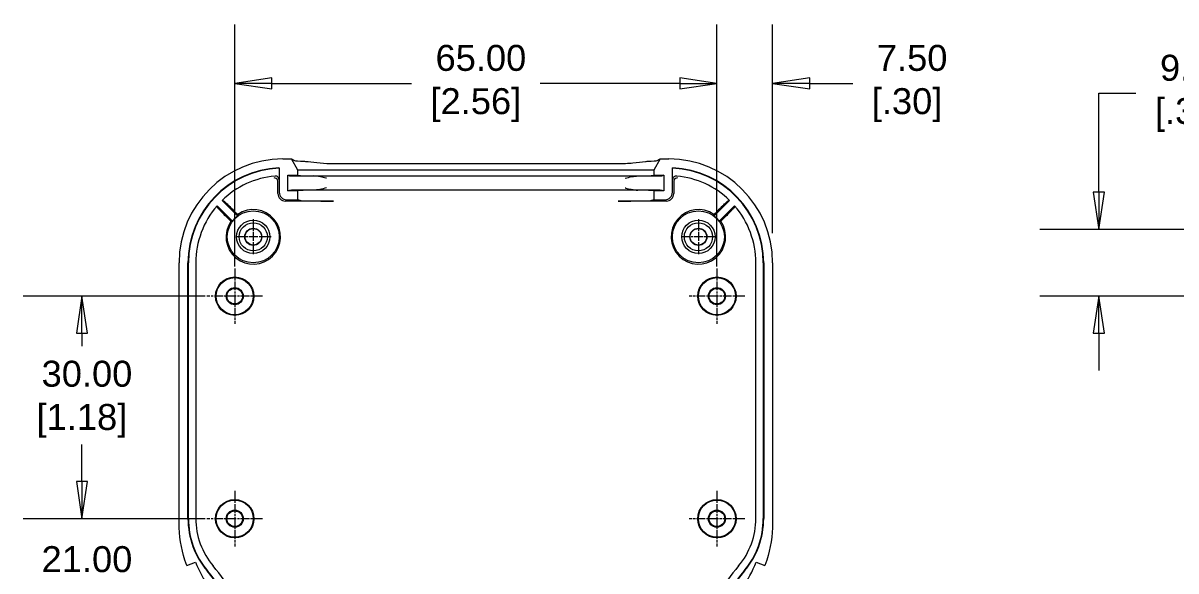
# Model space of a CAD drawing. Header units: millimetres. Extents: x 23 to 674, y 24 to 517.
# Drawn here: x 174.9 to 330.3, y 159.5 to 233.4 of the extents above; entities that cross this region are included whole.
import ezdxf

# ---------------------------------------------------------------- set-up
doc = ezdxf.new("R2010")
doc.units = ezdxf.units.MM
doc.header["$LTSCALE"] = 2.5
doc.linetypes.add('CHAIN', pattern=[0.7087, 0.4724, -0.0591, 0.1181, -0.0591])
for name, color, linetype, lineweight in [('Center Mark (ANSI)', 7, 'Continuous', 9), ('Dimension (ANSI)', 7, 'Continuous', 9), ('Visible (ANSI)', 7, 'Continuous', 9)]:
    doc.layers.add(name, color=color, linetype=linetype, lineweight=lineweight)
doc.styles.add('Small Dimension Text', font='arial.ttf')
doc.dimstyles.new('Small Dimensions', dxfattribs={"dimscale": 2.5, "dimtxt": 1.4, "dimasz": 2, "dimexe": 3.175, "dimexo": 1.6002, "dimgap": 0.8, "dimtad": 0, "dimtih": 1, "dimtoh": 1, "dimrnd": 1e-08, "dimzin": 4, "dimdsep": 46, "dimtxsty": 'Small Dimension Text', "dimblk": 'Filled-1', "dimcen": 0.09, "dimdle": 10, "dimclrd": 256, "dimclre": 256, "dimclrt": 256, "dimadec": 1, "dimazin": 0, "dimtfac": 2.177143, "dimtofl": 0, "dimtmove": 0, "dimatfit": 3, "dimfxl": 1, "dimtolj": 1, "dimtzin": 0, "dimlwd": -1, "dimlwe": -1, "dimarcsym": 0})
doc.dimstyles.new('Small Dimensions-04', dxfattribs={"dimscale": 2.5, "dimtxt": 1.4, "dimasz": 2, "dimexe": 3.175, "dimexo": 1.6002, "dimgap": 0.8, "dimtad": 0, "dimtih": 1, "dimtoh": 1, "dimrnd": 1e-08, "dimzin": 4, "dimdsep": 46, "dimtxsty": 'Small Dimension Text', "dimblk": 'Filled-1', "dimcen": 0.09, "dimdle": 10, "dimclrd": 256, "dimclre": 256, "dimclrt": 256, "dimadec": 1, "dimazin": 0, "dimtfac": 2.177143, "dimtofl": 0, "dimtmove": 0, "dimatfit": 3, "dimfxl": 1, "dimtolj": 1, "dimtzin": 0, "dimlwd": -1, "dimlwe": -1, "dimarcsym": 0})

# ---------------------------------------------------------------- blocks, each defined once
blk = doc.blocks.new('Filled-1')
at = {"color": 0}
for p, q in [((0, 0), (-1, 0.15)), ((-1, 0.15), (-1, -0.15)), ((-1, 0), (0, 0)), ((-1, -0.15), (0, 0))]:
    blk.add_line(p, q, dxfattribs=at)
at = {"color": 0, "flags": 128}
blk.add_lwpolyline([(-1, -0.15), (0, 0), (-1, 0.15), (-1, -0.15)], dxfattribs=at)
at = {"color": 0}
blk.add_solid([(-1, -0.15), (0, 0), (-1, 0.15), (-1, -0.15)], dxfattribs=at)
blk = doc.blocks.new('*D24')
at = {"layer": 'Defpoints', "color": 0, "transparency": 16777216}
for p in [(319.9, 205.58), (364.12, 205.58), (349.12, 196.58)]:
    blk.add_point(p, dxfattribs=at)
at = {"layer": 'Dimension (ANSI)', "transparency": 16777216}
for p, q in [((319.9, 210.58), (319.9, 223.93)), ((319.9, 223.93), (324.9, 223.93)), ((360.12, 205.58), (311.96, 205.58)), ((345.12, 196.58), (311.96, 196.58)), ((319.9, 191.58), (319.9, 186.58))]:
    blk.add_line(p, q, dxfattribs=at)
at = {"layer": 'Dimension (ANSI)', "transparency": 16777216, "xscale": 5, "yscale": 5, "zscale": 5}
for p, rotation in [((319.9, 205.58), 270), ((319.9, 196.58), 90)]:
    blk.add_blockref('Filled-1', p, dxfattribs=dict(at, rotation=rotation))
at = {"layer": 'Dimension (ANSI)', "transparency": 16777216, "insert": (332.22, 223.93), "char_height": 3.5, "attachment_point": 5, "style": 'Small Dimension Text'}
blk.add_mtext('\\A1; 9.00\\P[.35]', dxfattribs=at)
blk = doc.blocks.new('*D28')
at = {"layer": 'Defpoints', "color": 0, "transparency": 16777216}
for p in [(203.42, 166.58), (182.82, 145.58), (213.42, 145.58)]:
    blk.add_point(p, dxfattribs=at)
at = {"layer": 'Dimension (ANSI)', "transparency": 16777216}
for p, q in [((182.82, 171.58), (182.82, 176.58)), ((199.42, 166.58), (174.88, 166.58)), ((209.42, 145.58), (174.88, 145.58)), ((182.82, 140.58), (182.82, 135.58))]:
    blk.add_line(p, q, dxfattribs=at)
at = {"layer": 'Dimension (ANSI)', "transparency": 16777216, "xscale": 5, "yscale": 5, "zscale": 5}
for p, rotation in [((182.82, 166.58), 270), ((182.82, 145.58), 90)]:
    blk.add_blockref('Filled-1', p, dxfattribs=dict(at, rotation=rotation))
at = {"layer": 'Dimension (ANSI)', "transparency": 16777216, "insert": (182.82, 157.68), "char_height": 3.5, "attachment_point": 5, "style": 'Small Dimension Text'}
blk.add_mtext('\\A1; 21.00\\P[.83]', dxfattribs=at)
blk = doc.blocks.new('*D30')
at = {"layer": 'Defpoints', "color": 0, "transparency": 16777216}
for p in [(203.42, 196.58), (182.82, 166.58), (203.42, 166.58)]:
    blk.add_point(p, dxfattribs=at)
at = {"layer": 'Dimension (ANSI)', "transparency": 16777216}
for p, q in [((199.42, 196.58), (174.88, 196.58)), ((182.82, 191.58), (182.82, 189.84)), ((182.82, 171.58), (182.82, 175.51)), ((199.42, 166.58), (174.88, 166.58))]:
    blk.add_line(p, q, dxfattribs=at)
at = {"layer": 'Dimension (ANSI)', "transparency": 16777216, "xscale": 5, "yscale": 5, "zscale": 5}
for p, rotation in [((182.82, 196.58), 90), ((182.82, 166.58), 270)]:
    blk.add_blockref('Filled-1', p, dxfattribs=dict(at, rotation=rotation))
at = {"layer": 'Dimension (ANSI)', "transparency": 16777216, "insert": (182.82, 182.68), "char_height": 3.5, "attachment_point": 5, "style": 'Small Dimension Text'}
blk.add_mtext('\\A1; 30.00\\P[1.18]', dxfattribs=at)
blk = doc.blocks.new('*D31')
at = {"layer": 'Defpoints', "color": 0, "transparency": 16777216}
for p in [(268.42, 225.26), (203.42, 196.58), (268.42, 196.58)]:
    blk.add_point(p, dxfattribs=at)
at = {"layer": 'Dimension (ANSI)', "transparency": 16777216}
for p, q in [((203.42, 200.58), (203.42, 233.2)), ((268.42, 200.58), (268.42, 233.2)), ((208.42, 225.26), (227.24, 225.26)), ((263.42, 225.26), (244.6, 225.26))]:
    blk.add_line(p, q, dxfattribs=at)
at = {"layer": 'Dimension (ANSI)', "transparency": 16777216, "xscale": 5, "yscale": 5, "zscale": 5, "rotation": 180}
blk.add_blockref('Filled-1', (203.42, 225.26), dxfattribs=at)
at = {"layer": 'Dimension (ANSI)', "transparency": 16777216, "xscale": 5, "yscale": 5, "zscale": 5}
blk.add_blockref('Filled-1', (268.42, 225.26), dxfattribs=at)
at = {"layer": 'Dimension (ANSI)', "transparency": 16777216, "insert": (235.92, 225.26), "char_height": 3.5, "attachment_point": 5, "style": 'Small Dimension Text'}
blk.add_mtext('\\A1; 65.00\\P[2.56]', dxfattribs=at)
blk = doc.blocks.new('*D32')
at = {"layer": 'Defpoints', "color": 0, "transparency": 16777216}
for p in [(268.42, 225.26), (275.92, 201.09), (268.42, 200.33)]:
    blk.add_point(p, dxfattribs=at)
at = {"layer": 'Dimension (ANSI)', "transparency": 16777216}
for p, q in [((268.42, 204.33), (268.42, 233.2)), ((275.92, 205.09), (275.92, 233.2)), ((263.42, 225.26), (258.42, 225.26)), ((280.92, 225.26), (286.73, 225.26))]:
    blk.add_line(p, q, dxfattribs=at)
at = {"layer": 'Dimension (ANSI)', "transparency": 16777216, "xscale": 5, "yscale": 5, "zscale": 5}
blk.add_blockref('Filled-1', (268.42, 225.26), dxfattribs=at)
at = {"layer": 'Dimension (ANSI)', "transparency": 16777216, "xscale": 5, "yscale": 5, "zscale": 5, "rotation": 180}
blk.add_blockref('Filled-1', (275.92, 225.26), dxfattribs=at)
at = {"layer": 'Dimension (ANSI)', "transparency": 16777216, "insert": (294.05, 225.26), "char_height": 3.5, "attachment_point": 5, "style": 'Small Dimension Text'}
blk.add_mtext('\\A1; 7.50\\P[.30]', dxfattribs=at)

msp = doc.modelspace()

# ---------------------------------------------------------------- linework, layer by layer
at = {"layer": 'Center Mark (ANSI)', "linetype": 'CHAIN'}
for p, q in [((205.9175, 206.9797), (205.9175, 202.1797)), ((265.9175, 206.9797), (265.9175, 202.1797)), ((208.3175, 204.5797), (203.5175, 204.5797)), ((268.3175, 204.5797), (263.5175, 204.5797)), ((203.4175, 200.3297), (203.4175, 192.8297)), ((268.4175, 200.3297), (268.4175, 192.8297)), ((207.1675, 196.5797), (199.6675, 196.5797)), ((272.1675, 196.5797), (264.6675, 196.5797)), ((203.4175, 170.3297), (203.4175, 162.8297)), ((268.4175, 170.3297), (268.4175, 162.8297)), ((207.1675, 166.5797), (199.6675, 166.5797)), ((272.1675, 166.5797), (264.6675, 166.5797))]:
    msp.add_line(p, q, dxfattribs=at)
at = {"layer": 'Visible (ANSI)'}
for p, q in [((209.9089, 215.0797), (211.0503, 215.0797)), ((211.9175, 213.5797), (211.0503, 215.0797)), ((211.0503, 215.0797), (211.4876, 214.8693)), ((260.7847, 215.0797), (259.9175, 213.5797)), ((260.3473, 214.8693), (260.7847, 215.0797)), ((260.7847, 215.0797), (261.926, 215.0797)), ((209.3751, 213.8682), (209.4175, 213.87)), ((209.3773, 213.8158), (209.3913, 213.8164)), ((209.4175, 213.87), (209.3913, 213.8164)), ((209.3913, 213.8164), (209.3913, 212.2804)), ((209.4175, 213.87), (209.4175, 210.5795)), ((212.2312, 213.5797), (211.9175, 213.5797)), ((211.9175, 212.8797), (211.9175, 213.5797)), ((216.725, 213.5797), (212.2312, 213.5797)), ((216.725, 214.446), (255.11, 214.446)), ((255.11, 213.5797), (216.725, 213.5797)), ((259.6038, 213.5797), (255.11, 213.5797)), ((259.9175, 213.5797), (259.6038, 213.5797)), ((259.9175, 213.5797), (259.9175, 212.8797)), ((262.4437, 213.8164), (262.4175, 213.87)), ((262.4175, 213.87), (262.4598, 213.8682)), ((262.4175, 210.5795), (262.4175, 213.87)), ((262.4437, 213.8164), (262.4576, 213.8158)), ((262.4437, 212.2804), (262.4437, 213.8164)), ((210.5675, 210.7797), (210.5675, 212.8797)), ((210.5675, 212.8797), (211.9175, 212.8797)), ((210.5675, 212.8797), (210.8023, 212.821)), ((211.9175, 212.8797), (212.2312, 212.8274)), ((216.725, 212.7902), (255.11, 212.7902)), ((259.6038, 212.8274), (259.9175, 212.8797)), ((259.9175, 212.8797), (261.2675, 212.8797)), ((261.2675, 212.8797), (261.0327, 212.821)), ((261.2675, 212.8797), (261.2675, 210.7797)), ((209.2386, 210.4006), (209.2386, 210.5661)), ((210.5675, 210.7797), (210.8023, 210.8383)), ((211.9175, 210.7797), (210.5675, 210.7797)), ((212.2312, 210.8319), (211.9175, 210.7797)), ((211.9175, 209.5797), (211.9175, 210.7797)), ((255.11, 210.8691), (216.725, 210.8691)), ((259.9175, 210.7797), (259.6038, 210.8319)), ((261.2675, 210.7797), (259.9175, 210.7797)), ((259.9175, 210.7797), (259.9175, 209.5797)), ((261.2675, 210.7797), (261.0327, 210.8383)), ((262.5964, 210.5661), (262.5964, 210.4006)), ((201.0291, 208.761), (203.0982, 206.6918)), ((203.8053, 207.3989), (201.7149, 209.4894)), ((216.725, 209.4008), (210.2384, 209.4008)), ((210.4173, 209.5797), (211.9175, 209.5797)), ((212.2312, 209.4752), (211.9175, 209.5797)), ((261.5965, 209.4008), (255.11, 209.4008)), ((259.9175, 209.5797), (259.6038, 209.4752)), ((259.9175, 209.5797), (261.4176, 209.5797)), ((268.0296, 207.3989), (270.1201, 209.4894)), ((270.8059, 208.761), (268.7367, 206.6918)), ((202.8983, 206.6757), (202.5186, 207.0554)), ((203.4073, 208.013), (203.8214, 207.5988)), ((268.0135, 207.5988), (268.4277, 208.013)), ((269.3163, 207.0554), (268.9366, 206.6757)), ((195.9175, 165.9709), (195.9175, 201.0882)), ((197.1175, 166.606), (197.1175, 201.0797)), ((197.1699, 166.606), (197.1699, 201.0797)), ((198.1699, 201.0797), (198.1699, 166.606)), ((273.6651, 166.606), (273.6651, 201.0797)), ((274.6651, 201.0797), (274.6651, 166.606)), ((274.7175, 201.0797), (274.7175, 166.606)), ((275.9175, 201.0882), (275.9175, 165.9709)), ((196.9637, 160.2818), (198.1397, 160.7079)), ((273.6953, 160.7079), (274.8712, 160.2818))]:
    msp.add_line(p, q, dxfattribs=at)
for centre, radius in [((205.9175, 204.5797), 3.5), ((205.9175, 204.5797), 2.25), ((265.9175, 204.5797), 3.5), ((265.9175, 204.5797), 2.25), ((205.9175, 204.5797), 1.8953), ((205.9175, 204.5797), 1.15), ((205.9175, 204.5797), 1.1103), ((265.9175, 204.5797), 1.8953), ((265.9175, 204.5797), 1.15), ((265.9175, 204.5797), 1.1103), ((203.4175, 196.5797), 2.5873), ((203.4175, 196.5797), 2.5), ((268.4175, 196.5797), 2.5873), ((268.4175, 196.5797), 2.5), ((203.4175, 196.5797), 1.15), ((203.4175, 196.5797), 1.054), ((268.4175, 196.5797), 1.15), ((268.4175, 196.5797), 1.054), ((203.4175, 166.5797), 2.5873), ((203.4175, 166.5797), 2.5), ((268.4175, 166.5797), 2.5873), ((268.4175, 166.5797), 2.5), ((203.4175, 166.5797), 1.15), ((203.4175, 166.5797), 1.054), ((268.4175, 166.5797), 1.15), ((268.4175, 166.5797), 1.054)]:
    msp.add_circle(centre, radius, dxfattribs=at)
for centre, radius, start, end in [((209.9175, 201.0797), 12.8, 92.428515, 180), ((209.9175, 201.0797), 12.7476, 92.428515, 180), ((261.9175, 201.0797), 12.7476, 0, 87.571486), ((261.9175, 201.0797), 12.8, 0, 87.571486), ((209.9175, 201.0797), 11.7476, 95.23338, 134.285728), ((261.9175, 201.0797), 11.7476, 45.714272, 84.76662), ((209.9175, 201.0797), 11.7476, 139.166643, 180), ((205.9175, 204.5797), 3.6754, 145.229627, 124.770373), ((265.9175, 204.5797), 3.6754, 55.229627, 34.770373), ((261.9175, 201.0797), 11.7476, 0, 40.833357), ((205.9175, 204.5797), 3.5227, 126.840057, 143.159943), ((265.9175, 204.5797), 3.5227, 36.840057, 53.159943), ((208.1175, 166.606), 11, 180, 220.007264), ((208.1175, 166.606), 10.9476, 180, 220.007264), ((208.1175, 166.606), 9.9476, 180, 220.007264), ((263.7175, 166.606), 9.9476, 319.992738, 0), ((263.7175, 166.606), 10.9476, 319.992738, 0), ((263.7175, 166.606), 11, 319.992738, 0), ((211.8273, 165.928), 14.6492, 200.875647, 216.318772), ((175.7343, 139.4262), 32.3302, 22.949474, 40.007264), ((296.1007, 139.4262), 32.3302, 139.992738, 157.050524), ((260.0077, 165.928), 14.6492, 323.681228, 339.124353), ((175.7343, 139.4262), 31.2778, 353.345189, 40.007264), ((175.7343, 139.4262), 31.3302, 353.345189, 40.007264), ((296.1007, 139.4262), 31.3302, 139.992738, 186.654808), ((296.1007, 139.4262), 31.2778, 139.992738, 186.654808)]:
    msp.add_arc(centre, radius, start, end, dxfattribs=at)
for centre, major_axis, ratio, start_param, end_param in [((209.926, 201.0711), (-9.9116, 9.9116), 0.99878277, 5.49839613, 7.06797448), ((216.725, 214.8826), (-5.2512, 0), 0.03492787, 0.07248451, 0.73713522), ((255.11, 214.8826), (-5.2512, 0), 0.03492787, 2.40445744, 3.06910815), ((261.9089, 201.0711), (9.9116, 9.9116), 0.99878277, 5.49839613, 7.06797448), ((215.7993, 212.8225), (5, 0), 0.00872687, 3.17649925, 4.3657609), ((216.725, 212.8295), (4.5, 0), 0.00872687, 3.19395253, 4.71238898), ((255.11, 212.8295), (4.5, 0), 0.00872687, 4.71238898, 6.23082543), ((256.0357, 212.8225), (5, 0), 0.00872687, 5.05901707, 6.24827871), ((210.2387, 210.4009), (-0.7073, -0.7073), 0.99969546, 5.49793944, 7.06843118), ((210.4176, 210.5798), (-0.7073, -0.7073), 0.99969546, 5.49793944, 7.06843118), ((215.7993, 210.8368), (-5, 0), 0.00872687, 5.05901707, 6.24827871), ((216.725, 210.8298), (-4.5, 0), 0.00872687, 4.71238898, 6.23082543), ((255.11, 210.8298), (-4.5, 0), 0.00872687, 3.19395253, 4.71238898), ((256.0357, 210.8368), (-5, 0), 0.00872687, 3.17649925, 4.3657609), ((261.4173, 210.5798), (0.7073, -0.7073), 0.99969546, 5.49793944, 7.06843118), ((261.5962, 210.4009), (0.7073, -0.7073), 0.99969546, 5.49793944, 7.06843118), ((216.725, 209.4793), (4.5, 0), 0.01745506, 3.19395253, 4.71238898), ((255.11, 209.4793), (4.5, 0), 0.01745506, 4.71238898, 6.23082543)]:
    msp.add_ellipse(centre, major_axis=major_axis, ratio=ratio, start_param=start_param, end_param=end_param, dxfattribs=at)
for points, knots in [([(212.837, 214.7593), (212.9906, 214.7534), (213.1569, 214.7394), (213.7777, 214.6764), (214.3324, 214.5989), (215.5146, 214.4821), (216.1424, 214.446), (216.725, 214.446)], [-0.413884446, -0.413884446, -0.413884446, -0.413884446, -0.349527762, -0.349527762, -0.174763881, -0.174763881, 0, 0, 0, 0]), ([(255.11, 214.446), (255.75, 214.446), (256.4367, 214.4901), (257.7122, 214.6241), (258.3017, 214.7099), (258.8457, 214.7516), (258.9229, 214.7564), (258.9979, 214.7593)], [0, 0, 0, 0, 0.19202593, 0.19202593, 0.38405186, 0.38405186, 0.416072156, 0.416072156, 0.416072156, 0.416072156]), ([(209.2487, 211.9796), (209.2502, 212.066), (209.2312, 212.1514), (209.1522, 212.3151), (209.0893, 212.388), (208.9226, 212.5012), (208.8213, 212.5294), (208.7226, 212.5268), (208.7215, 212.5268), (208.7205, 212.5267)], [0, 0, 0, 0, 0.036509733, 0.036509733, 0.077477502, 0.077477502, 0.125218845, 0.125218845, 0.125719102, 0.125719102, 0.125719102, 0.125719102]), ([(209.3913, 212.2804), (209.3913, 212.3456), (209.3786, 212.4101), (209.3291, 212.5306), (209.2928, 212.5855), (209.2014, 212.6781), (209.147, 212.715), (209.0493, 212.7566), (209.0096, 212.768), (208.9282, 212.7807), (208.8869, 212.7821), (208.8459, 212.7783)], [0, 0, 0, 0, 0.0195526703, 0.0195526703, 0.0390882353, 0.0390882353, 0.0586095361, 0.0586095361, 0.0709577779, 0.0709577779, 0.083307441, 0.083307441, 0.083307441, 0.083307441]), ([(209.2386, 210.5661), (209.2386, 210.8137), (209.2396, 211.1051), (209.2429, 211.5604), (209.2457, 211.8049), (209.2487, 211.9796)], [0.889640228, 0.889640228, 0.889640228, 0.889640228, 0.963924236, 0.963924236, 1.037419491, 1.037419491, 1.037419491, 1.037419491]), ([(215.7993, 212.4815), (215.7959, 212.4823), (215.7926, 212.4831), (215.7591, 212.4913), (215.729, 212.4987), (215.4555, 212.5655), (215.2121, 212.6241), (214.6356, 212.7409), (214.3449, 212.7807), (214.1006, 212.7815)], [-0.141679927, -0.141679927, -0.141679927, -0.141679927, -0.140913127, -0.140913127, -0.133969034, -0.133969034, -0.077929581, -0.077929581, 0, 0, 0, 0]), ([(256.0357, 212.4815), (256.039, 212.4823), (256.0423, 212.4831), (256.3548, 212.5596), (256.6636, 212.6356), (257.2609, 212.7491), (257.5166, 212.7808), (257.7343, 212.7815)], [-0.142391949, -0.142391949, -0.142391949, -0.142391949, -0.141617266, -0.141617266, -0.069438171, -0.069438171, 0, 0, 0, 0]), ([(262.989, 212.7783), (262.9242, 212.7842), (262.8588, 212.7775), (262.7344, 212.7392), (262.6766, 212.7082), (262.576, 212.6256), (262.5343, 212.5749), (262.4839, 212.4813), (262.4689, 212.4427), (262.4488, 212.3627), (262.4437, 212.3216), (262.4437, 212.2804)], [0, 0, 0, 0, 0.0195266602, 0.0195266602, 0.0390440741, 0.0390440741, 0.0585653256, 0.0585653256, 0.0709344475, 0.0709344475, 0.0833059831, 0.0833059831, 0.0833059831, 0.0833059831]), ([(263.1144, 212.5267), (263.1134, 212.5268), (263.1124, 212.5268), (263.0137, 212.5294), (262.9123, 212.5012), (262.7457, 212.388), (262.6827, 212.3151), (262.6038, 212.1514), (262.5847, 212.066), (262.5862, 211.9796)], [-0.000696907, -0.000696907, -0.000696907, -0.000696907, 0, 0, 0.066508405, 0.066508405, 0.123580554, 0.123580554, 0.174442217, 0.174442217, 0.174442217, 0.174442217]), ([(262.5862, 211.9796), (262.5893, 211.8049), (262.5921, 211.5604), (262.5954, 211.1051), (262.5964, 210.8137), (262.5964, 210.5661)], [0.14885273, 0.14885273, 0.14885273, 0.14885273, 0.222347985, 0.222347985, 0.296631993, 0.296631993, 0.296631993, 0.296631993]), ([(215.7993, 211.1779), (215.7959, 211.177), (215.7926, 211.1762), (215.4802, 211.0997), (215.1713, 211.0238), (214.574, 210.9102), (214.3183, 210.8786), (214.1006, 210.8779)], [-0.142391949, -0.142391949, -0.142391949, -0.142391949, -0.141617266, -0.141617266, -0.069438171, -0.069438171, 0, 0, 0, 0]), ([(256.0357, 211.1779), (256.039, 211.177), (256.0424, 211.1762), (256.0758, 211.168), (256.106, 211.1606), (256.3795, 211.0938), (256.6228, 211.0352), (257.1993, 210.9184), (257.49, 210.8786), (257.7343, 210.8779)], [-0.141679927, -0.141679927, -0.141679927, -0.141679927, -0.140913127, -0.140913127, -0.133969034, -0.133969034, -0.077929581, -0.077929581, 0, 0, 0, 0]), ([(202.5186, 207.0554), (202.3428, 207.2312), (202.1367, 207.4388), (201.8145, 207.7656), (201.6414, 207.9428), (201.3977, 208.1951), (201.2838, 208.3151), (201.1612, 208.4485), (201.1235, 208.4925), (201.1204, 208.5012)], [0.891020913, 0.891020913, 0.891020913, 0.891020913, 0.965588255, 0.965588255, 1.03996054, 1.03996054, 1.114120408, 1.114120408, 1.181212459, 1.181212459, 1.181212459, 1.181212459]), ([(201.9689, 209.4036), (201.9775, 209.4007), (202.0213, 209.3633), (202.1542, 209.2412), (202.2737, 209.1278), (202.525, 208.885), (202.7014, 208.7128), (203.0264, 208.3924), (203.2326, 208.1876), (203.4073, 208.013)], [0.006875485, 0.006875485, 0.006875485, 0.006875485, 0.07405531, 0.07405531, 0.148133233, 0.148133233, 0.222225244, 0.222225244, 0.296318378, 0.296318378, 0.296318378, 0.296318378]), ([(268.4277, 208.013), (268.6023, 208.1876), (268.8086, 208.3924), (269.1336, 208.7128), (269.3099, 208.885), (269.5612, 209.1278), (269.6807, 209.2412), (269.8136, 209.3633), (269.8574, 209.4007), (269.866, 209.4036)], [0.888779728, 0.888779728, 0.888779728, 0.888779728, 0.962872862, 0.962872862, 1.036964872, 1.036964872, 1.111042796, 1.111042796, 1.178222621, 1.178222621, 1.178222621, 1.178222621]), ([(270.7145, 208.5012), (270.7114, 208.4925), (270.6738, 208.4485), (270.5511, 208.3151), (270.4373, 208.1951), (270.1935, 207.9428), (270.0204, 207.7656), (269.6983, 207.4388), (269.4921, 207.2312), (269.3163, 207.0554)], [0.006875564, 0.006875564, 0.006875564, 0.006875564, 0.073967616, 0.073967616, 0.148127484, 0.148127484, 0.222499768, 0.222499768, 0.297067111, 0.297067111, 0.297067111, 0.297067111]), ([(196.9637, 160.2818), (196.9348, 160.3579), (196.9064, 160.4343), (196.8785, 160.5108), (196.8205, 160.6707), (196.7649, 160.8317), (196.1856, 162.6002), (195.9175, 164.2802), (195.9175, 165.9709)], [0.431626833, 0.431626833, 0.431626833, 0.431626833, 0.45609361, 0.45609361, 0.45609361, 0.507194597, 0.507194597, 1.014402435, 1.014402435, 1.014402435, 1.014402435]), ([(275.9175, 165.9709), (275.9175, 164.2802), (275.6494, 162.6002), (275.0701, 160.8317), (275.0145, 160.6707), (274.9564, 160.5108), (274.9286, 160.4343), (274.9002, 160.3579), (274.8712, 160.2818)], [0, 0, 0, 0, 0.507206555, 0.507206555, 0.558308818, 0.558308818, 0.558308818, 0.582775596, 0.582775596, 0.582775596, 0.582775596])]:
    msp.add_open_spline(points, degree=3, knots=knots, dxfattribs=at)
for points, weights in [([(201.1204, 208.5012), (201.0749, 208.63), (201.0291, 208.761)], [1, 1.0000395773, 1]), ([(201.7149, 209.4894), (201.843, 209.4463), (201.9689, 209.4036)], [1, 1.00003934535, 1]), ([(269.866, 209.4036), (269.992, 209.4463), (270.1201, 209.4894)], [1, 1.00003934534, 1]), ([(270.8059, 208.761), (270.76, 208.63), (270.7145, 208.5012)], [1, 1.00003957737, 1])]:
    msp.add_rational_spline(points, weights, degree=2, dxfattribs=at)
for points in [[(203.0982, 206.6918), (202.9993, 206.6848), (202.8983, 206.6757)], [(203.8214, 207.5988), (203.8124, 207.4979), (203.8053, 207.3989)], [(268.0296, 207.3989), (268.0226, 207.4979), (268.0135, 207.5988)], [(268.9366, 206.6757), (268.8357, 206.6848), (268.7367, 206.6918)]]:
    msp.add_open_spline(points, degree=2, dxfattribs=at)

# ---------------------------------------------------------------- dimensions: what is measured, and where the dimension line sits
at = {"layer": 'Dimension (ANSI)'}
for base, p1, p2, angle, text, dimstyle, override, picture, middle in [((268.4175, 225.2589), (203.4175, 196.5797), (268.4175, 196.5797), 180, ' <>\\X[2.56]', 'Small Dimensions', {"dimgap": 0.8, "dimtih": 0, "dimtoh": 0, "dimdec": 2, "dimpost": '\\X', "dimtol": 0, "dimlim": 0, "dimtp": 0, "dimtm": 0, "dimtdec": 2, "dimatfit": 1}, '*D31', (235.9175, 225.2589)), ((268.4175, 225.2589), (275.9175, 201.0882), (268.4175, 200.3297), 180, ' <>\\X[.30]', 'Small Dimensions-04', {"dimgap": 0.8, "dimtih": 0, "dimtoh": 0, "dimdec": 2, "dimpost": '\\X', "dimtol": 0, "dimlim": 0, "dimtp": 0, "dimtm": 0, "dimtdec": 2, "dimatfit": 1}, '*D32', (294.0522, 225.2589)), ((319.9022, 205.5797), (349.1167, 196.5797), (364.1167, 205.5797), 90, ' <>\\X[.35]', 'Small Dimensions', {"dimgap": 0.8, "dimdec": 2, "dimpost": '\\X', "dimtol": 0, "dimlim": 0, "dimtp": 0, "dimtm": 0, "dimtdec": 2, "dimatfit": 1}, '*D24', (332.2227, 223.9345)), ((182.8221, 166.5797), (203.4175, 196.5797), (203.4175, 166.5797), 90, ' <>\\X[1.18]', 'Small Dimensions', {"dimgap": 0.8, "dimdec": 2, "dimpost": '\\X', "dimtol": 0, "dimlim": 0, "dimtp": 0, "dimtm": 0, "dimtdec": 2, "dimatfit": 1}, '*D30', (182.8221, 182.6765)), ((182.8221, 145.5797), (203.4175, 166.5797), (213.4175, 145.5797), 90, ' <>\\X[.83]', 'Small Dimensions', {"dimgap": 0.8, "dimdec": 2, "dimpost": '\\X', "dimtol": 0, "dimlim": 0, "dimtp": 0, "dimtm": 0, "dimtdec": 2, "dimatfit": 1}, '*D28', (182.8221, 157.6765))]:
    dim = msp.add_linear_dim(base=base, p1=p1, p2=p2, angle=angle, text=text, dimstyle=dimstyle, override=override, dxfattribs=at)
    dim.commit()
    dim.dimension.update_dxf_attribs({"geometry": picture, "text_midpoint": middle, "dimtype": 160})

doc.saveas('drawing.dxf')
